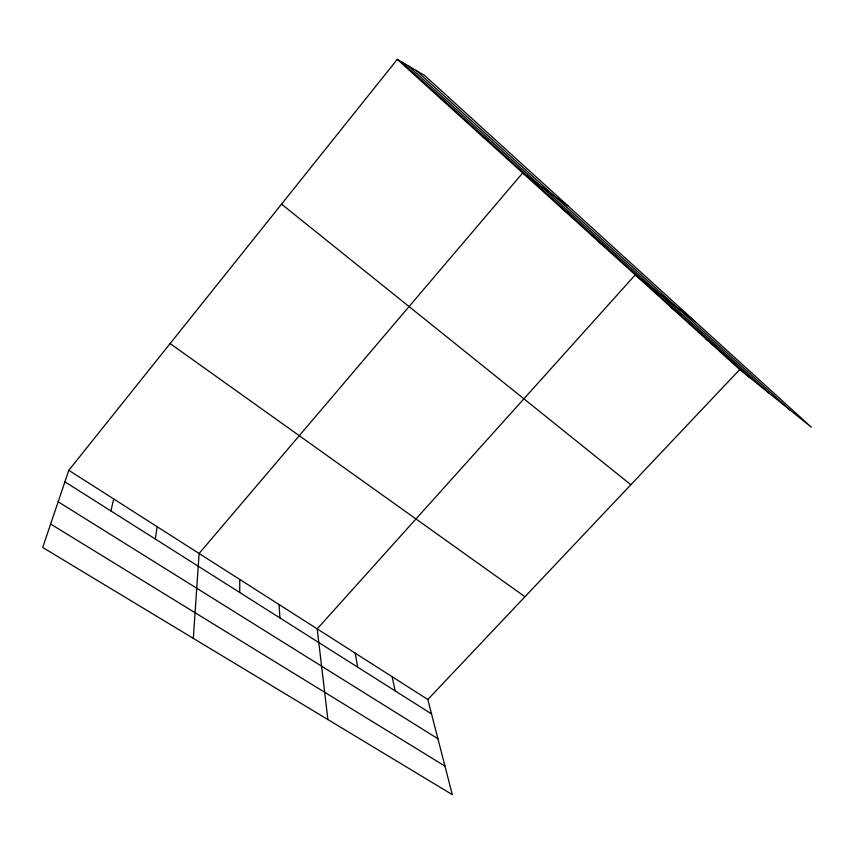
<?xml version="1.0" encoding="UTF-8"?>
<svg xmlns="http://www.w3.org/2000/svg" width="854" height="854" viewBox="0 0 854 854"><rect width="100%" height="100%" fill="white"/><g stroke="black" fill="none" stroke-linecap="round" stroke-linejoin="round"><path stroke-width="1.28" d="M193.314 638.365L199.11 553.488L522.669 172.956L568.369 206.22M155.311 539.045L157.125 526.683M110.903 510.927L113.71 498.971M68.811 470.308L42.7 547.489L452.3 794.626L427.822 699.501L68.811 470.308L397.259 59.374L424.449 75.323L811.3 427.16L739.735 369.547L397.259 59.374M427.822 699.501L739.735 369.547M50.632 524.046L444.977 766.134M58.168 501.778L437.921 738.763M64.915 481.816L431.537 713.923M440.632 98.658L445.617 101.925M482.403 136.491L488.317 140.622M170.127 343.554L524.964 596.732M561.516 208.141L569.074 213.81M599.006 242.098L607.301 248.45M695.295 321.659L635.227 274.903L317.197 628.875L327.883 719.548M671.265 307.547L680.873 315.126M706.077 339.07L716.282 347.215M281.553 204.138L630.85 484.73M408.244 65.822L769.07 393.171M401.263 61.723L750.474 378.205M416.101 70.423L789.694 409.76M392.093 676.699L395.156 690.897M355.243 653.161L357.602 667.113M279.087 604.547L279.92 617.933M239.739 579.428L239.75 592.505"/></g></svg>
